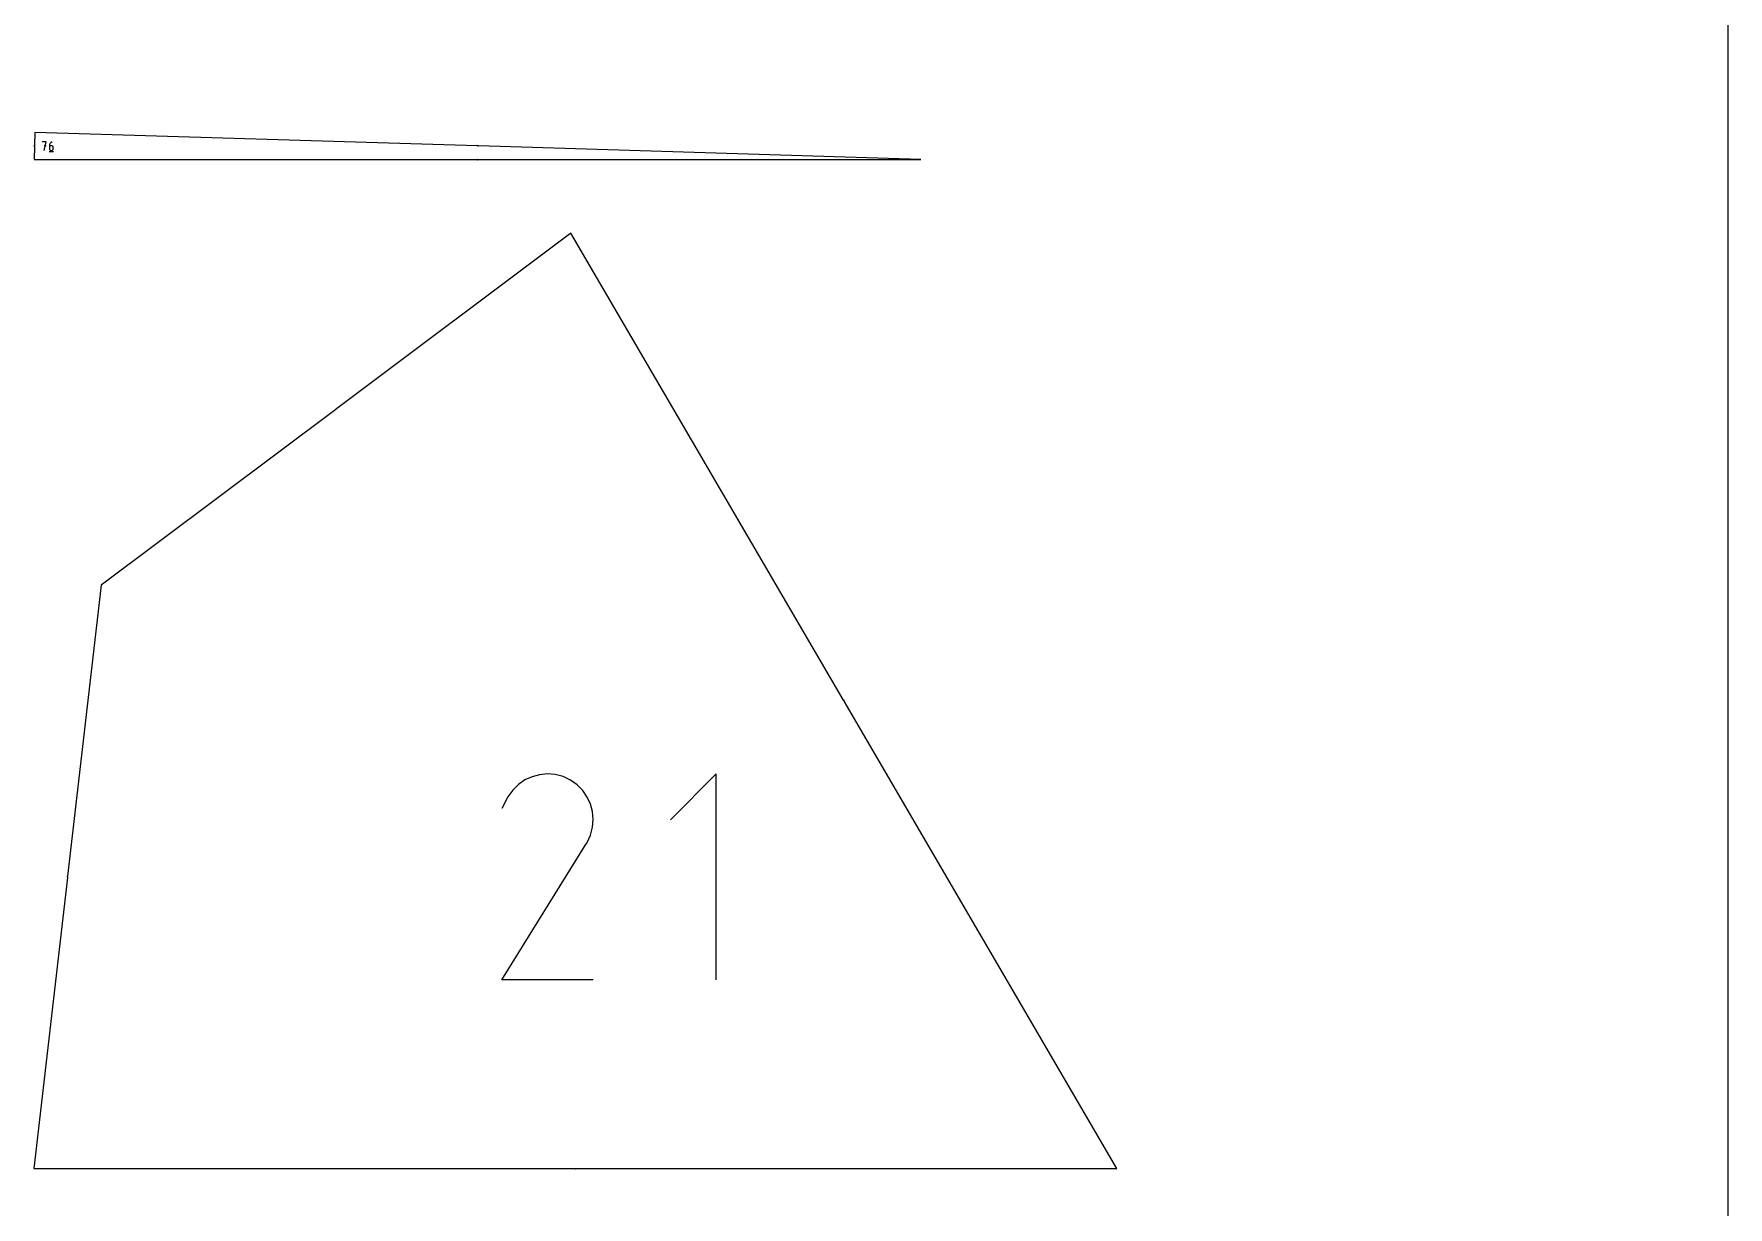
# Model space of a CAD drawing. Extents: x 0 to 200, y 0 to 297.
# Drawn here: x 126.5 to 200, y 63.6 to 114.5 of the extents above; entities that cross this region are included whole.
import ezdxf

# ---------------------------------------------------------------- set-up
doc = ezdxf.new("R2010")
doc.units = 0

msp = doc.modelspace()

# ---------------------------------------------------------------- linework, layer by layer
at = {"layer": 'annotation', "color": 1}
for p, q in [((126.480357, 109.62729), (126.480218, 109.620788)), ((126.49491, 109.623727), (126.480357, 109.62729)), ((126.495166, 109.635713), (126.480544, 109.636025)), ((126.480544, 109.636025), (126.483726, 109.632705)), ((126.486869, 109.627151), (126.486799, 109.6239)), ((126.99355, 109.80891), (126.825116, 109.80891)), ((126.909345, 109.430143), (126.99355, 109.80891)), ((126.99355, 109.640239), (126.909345, 109.640239)), ((127.137462, 109.665841), (127.135599, 109.640239)), ((127.135599, 109.640239), (127.135599, 109.514347)), ((127.219709, 109.640239), (127.135599, 109.640239)), ((127.142898, 109.690439), (127.137462, 109.665841)), ((127.15168, 109.713729), (127.142898, 109.690439)), ((127.163582, 109.735405), (127.15168, 109.713729)), ((127.178377, 109.755163), (127.163582, 109.735405)), ((127.195837, 109.772697), (127.178377, 109.755163)), ((127.215736, 109.787703), (127.195837, 109.772697)), ((127.237847, 109.799876), (127.215736, 109.787703)), ((127.234837, 109.638889), (127.219709, 109.640239)), ((127.249071, 109.634996), (127.234837, 109.638889)), ((127.261942, 109.80891), (127.237847, 109.799876)), ((127.262175, 109.628794), (127.249071, 109.634996)), ((127.261942, 109.80891), (127.261942, 109.80891)), ((127.273913, 109.620518), (127.262175, 109.628794)), ((127.284048, 109.610403), (127.273913, 109.620518)), ((127.292343, 109.598683), (127.284048, 109.610403)), ((127.298561, 109.585595), (127.292343, 109.598683)), ((127.302465, 109.571371), (127.298561, 109.585595)), ((127.303819, 109.556248), (127.302465, 109.571371)), ((145.729126, 109.633873), (145.724199, 109.634023)), ((145.726325, 109.622869), (145.729126, 109.633873)), ((145.728976, 109.62894), (145.726513, 109.629015)), ((145.733018, 109.625131), (145.735738, 109.633672)), ((145.73917, 109.624944), (145.733018, 109.625131)), ((145.737251, 109.622537), (145.737401, 109.627457)), ((127.125065, 109.382797), (127.314449, 109.382797)), ((127.135599, 109.514347), (127.135599, 109.514347)), ((127.135599, 109.514347), (127.136957, 109.499217)), ((127.136957, 109.499217), (127.140872, 109.484974)), ((127.140872, 109.484974), (127.147102, 109.471857)), ((127.147102, 109.471857), (127.155409, 109.460104)), ((127.155409, 109.460104), (127.165554, 109.449953)), ((127.165554, 109.449953), (127.177296, 109.441643)), ((127.177296, 109.441643), (127.190395, 109.435413)), ((127.190395, 109.435413), (127.204613, 109.4315)), ((127.204613, 109.4315), (127.219709, 109.430143)), ((127.219709, 109.430143), (127.234837, 109.4315)), ((127.219709, 109.430143), (127.219709, 109.430143)), ((127.234837, 109.4315), (127.249071, 109.435413)), ((127.249071, 109.435413), (127.262175, 109.441643)), ((127.262175, 109.441643), (127.273913, 109.449953)), ((127.273913, 109.449953), (127.284048, 109.460104)), ((127.284048, 109.460104), (127.292343, 109.471857)), ((127.292343, 109.471857), (127.298561, 109.484974)), ((127.298561, 109.484974), (127.302465, 109.499217)), ((127.302465, 109.499217), (127.303819, 109.514347)), ((127.303819, 109.514347), (127.303819, 109.556248)), ((127.303819, 109.556248), (127.303819, 109.556248)), ((145.717212, 109.050182), (145.711181, 109.050182)), ((145.711562, 109.046474), (145.711519, 109.045992)), ((145.711519, 109.045992), (145.711519, 109.044658)), ((145.711519, 109.044658), (145.711519, 109.044658)), ((145.711519, 109.044658), (145.711562, 109.044176)), ((145.711687, 109.046928), (145.711562, 109.046474)), ((145.711562, 109.044176), (145.711687, 109.043723)), ((145.711885, 109.047346), (145.711687, 109.046928)), ((145.711687, 109.043723), (145.711885, 109.043306)), ((145.712149, 109.04772), (145.711885, 109.047346)), ((145.711885, 109.043306), (145.712149, 109.042933)), ((145.712472, 109.048043), (145.712149, 109.04772)), ((145.712149, 109.042933), (145.712472, 109.042611)), ((145.712845, 109.048308), (145.712472, 109.048043)), ((145.712472, 109.042611), (145.712845, 109.042348)), ((145.713263, 109.048506), (145.712845, 109.048308)), ((145.712845, 109.042348), (145.713263, 109.04215)), ((145.712853, 109.036611), (145.71362, 109.036899)), ((145.712853, 109.036611), (145.712853, 109.036611)), ((145.713716, 109.048631), (145.713263, 109.048506)), ((145.713263, 109.04215), (145.713716, 109.042026)), ((145.71362, 109.036899), (145.714324, 109.037287)), ((145.714198, 109.048674), (145.713716, 109.048631)), ((145.713716, 109.042026), (145.714198, 109.041983)), ((145.714679, 109.048631), (145.714198, 109.048674)), ((145.714198, 109.048674), (145.714198, 109.048674)), ((145.714198, 109.041983), (145.716876, 109.041983)), ((145.714324, 109.037287), (145.714958, 109.037765)), ((145.715131, 109.048506), (145.714679, 109.048631)), ((145.714958, 109.037765), (145.715514, 109.038323)), ((145.715549, 109.048308), (145.715131, 109.048506)), ((145.715514, 109.038323), (145.715985, 109.038952)), ((145.715923, 109.048043), (145.715549, 109.048308)), ((145.716246, 109.04772), (145.715923, 109.048043)), ((145.715985, 109.038952), (145.716364, 109.039643)), ((145.71651, 109.047346), (145.716246, 109.04772)), ((145.716364, 109.039643), (145.716644, 109.040384)), ((145.716709, 109.046928), (145.71651, 109.047346)), ((145.716644, 109.040384), (145.716817, 109.041168)), ((145.716833, 109.046474), (145.716709, 109.046928)), ((145.716817, 109.041168), (145.716876, 109.041983)), ((145.716876, 109.045992), (145.716833, 109.046474)), ((145.716876, 109.041983), (145.716876, 109.045992)), ((145.716876, 109.045992), (145.716876, 109.045992)), ((145.721436, 109.039738), (145.721399, 109.039277)), ((145.721399, 109.039277), (145.721441, 109.038821)), ((145.721401, 109.048674), (145.726758, 109.048674)), ((145.721556, 109.040192), (145.721436, 109.039738)), ((145.721441, 109.038821), (145.721559, 109.038379)), ((145.72176, 109.040631), (145.721556, 109.040192)), ((145.721559, 109.038379), (145.72175, 109.037963)), ((145.72175, 109.037963), (145.722012, 109.037582)), ((145.721765, 109.040641), (145.72176, 109.040631)), ((145.72176, 109.040631), (145.72176, 109.040631)), ((145.72177, 109.04065), (145.721765, 109.040641)), ((145.721775, 109.040659), (145.72177, 109.04065)), ((145.72178, 109.040667), (145.721775, 109.040659)), ((145.721786, 109.040675), (145.72178, 109.040667)), ((145.721791, 109.040683), (145.721786, 109.040675)), ((145.721796, 109.04069), (145.721791, 109.040683)), ((145.721802, 109.040697), (145.721796, 109.04069)), ((145.721808, 109.040705), (145.721802, 109.040697)), ((145.726758, 109.048674), (145.721808, 109.040705)), ((145.721808, 109.040705), (145.721808, 109.040705)), ((145.722012, 109.037582), (145.722341, 109.037246)), ((145.722341, 109.037246), (145.722735, 109.036967)), ((145.722735, 109.036967), (145.722735, 109.036967)), ((145.722735, 109.036967), (145.723175, 109.036765)), ((145.723175, 109.036765), (145.72363, 109.036648)), ((145.72363, 109.036648), (145.724091, 109.036612)), ((145.724091, 109.036612), (145.724547, 109.036654)), ((145.724547, 109.036654), (145.724988, 109.036772)), ((145.724988, 109.036772), (145.725404, 109.036964)), ((145.725404, 109.036964), (145.725785, 109.037226)), ((145.725785, 109.037226), (145.72612, 109.037557)), ((145.72612, 109.037557), (145.726399, 109.037953)), ((145.726399, 109.037953), (145.726751, 109.038627)), ((139.572537, 98.201055), (139.572453, 98.20049)), ((139.572453, 98.20049), (139.57247, 98.199903)), ((139.57247, 98.199903), (139.57262, 98.198992)), ((139.572716, 98.201586), (139.572537, 98.201055)), ((139.57298, 98.202075), (139.572716, 98.201586)), ((139.573322, 98.202511), (139.57298, 98.202075)), ((139.573734, 98.202884), (139.573322, 98.202511)), ((139.574207, 98.203184), (139.573734, 98.202884)), ((139.574735, 98.203401), (139.574207, 98.203184)), ((139.575309, 98.203526), (139.574735, 98.203401)), ((139.575894, 98.203541), (139.575309, 98.203526)), ((139.575309, 98.203526), (139.575309, 98.203526)), ((139.576458, 98.203455), (139.575894, 98.203541)), ((139.576989, 98.203276), (139.576458, 98.203455)), ((139.577477, 98.203011), (139.576989, 98.203276)), ((139.577913, 98.202668), (139.577477, 98.203011)), ((139.578286, 98.202256), (139.577913, 98.202668)), ((139.578585, 98.201782), (139.578286, 98.202256)), ((139.5788, 98.201253), (139.578585, 98.201782)), ((139.578921, 98.200679), (139.5788, 98.201253)), ((139.578923, 98.200666), (139.578921, 98.200679)), ((139.578921, 98.200679), (139.578921, 98.200679)), ((139.578925, 98.200653), (139.578923, 98.200666)), ((139.578926, 98.200641), (139.578925, 98.200653)), ((139.578927, 98.20063), (139.578926, 98.200641)), ((139.578928, 98.200618), (139.578927, 98.20063)), ((139.578928, 98.200607), (139.578928, 98.200618)), ((139.578928, 98.200596), (139.578928, 98.200607)), ((139.578928, 98.200584), (139.578928, 98.200596)), ((139.578928, 98.200573), (139.578928, 98.200584)), ((139.579922, 98.189237), (139.578928, 98.200573)), ((139.578928, 98.200573), (139.578928, 98.200573)), ((139.585122, 98.193135), (139.579922, 98.189237)), ((139.583338, 98.210085), (139.582687, 98.205531)), ((139.592115, 98.198379), (139.583338, 98.210085)), ((161.613037, 85.545014), (161.624803, 85.548777)), ((161.615197, 85.538323), (161.618236, 85.533115)), ((161.617342, 85.537638), (161.617342, 85.537638)), ((161.617342, 85.537638), (161.617974, 85.537121)), ((161.617974, 85.537121), (161.618661, 85.536708)), ((161.618661, 85.536708), (161.619392, 85.536401)), ((161.620165, 85.54607), (161.618814, 85.548386)), ((161.619392, 85.536401), (161.620153, 85.536203)), ((161.620153, 85.536203), (161.620932, 85.536113)), ((161.620932, 85.536113), (161.621718, 85.536133)), ((161.621718, 85.536133), (161.622498, 85.536264)), ((161.624803, 85.548777), (161.6221, 85.553408)), ((161.622318, 85.540987), (161.622278, 85.540531)), ((161.622278, 85.540531), (161.622317, 85.540071)), ((161.622317, 85.540071), (161.622438, 85.539617)), ((161.622435, 85.541429), (161.622318, 85.540987)), ((161.622624, 85.541846), (161.622435, 85.541429)), ((161.622438, 85.539617), (161.622643, 85.53918)), ((161.622498, 85.536264), (161.62326, 85.536509)), ((161.622885, 85.542228), (161.622624, 85.541846)), ((161.622643, 85.53918), (161.623992, 85.536867)), ((161.623214, 85.542564), (161.622885, 85.542228)), ((161.623608, 85.542844), (161.623214, 85.542564)), ((161.62326, 85.536509), (161.623992, 85.536867)), ((161.624766, 85.54352), (161.623608, 85.542844)), ((161.623608, 85.542844), (161.623608, 85.542844)), ((161.623992, 85.536867), (161.627466, 85.538894)), ((161.625204, 85.543725), (161.624766, 85.54352)), ((161.625659, 85.543846), (161.625204, 85.543725)), ((161.626119, 85.543886), (161.625659, 85.543846)), ((161.626576, 85.543846), (161.626119, 85.543886)), ((161.627018, 85.54373), (161.626576, 85.543846)), ((161.627435, 85.54354), (161.627018, 85.54373)), ((161.627817, 85.54328), (161.627435, 85.54354)), ((161.627466, 85.538894), (161.62786, 85.539174)), ((161.627466, 85.538894), (161.627466, 85.538894)), ((161.628152, 85.542952), (161.627817, 85.54328)), ((161.62786, 85.539174), (161.628189, 85.53951)), ((161.628432, 85.542559), (161.628152, 85.542952)), ((161.628189, 85.53951), (161.62845, 85.539892)), ((161.628637, 85.542121), (161.628432, 85.542559)), ((161.628432, 85.542559), (161.628432, 85.542559)), ((161.62845, 85.539892), (161.62864, 85.540309)), ((161.628758, 85.541667), (161.628637, 85.542121)), ((161.62864, 85.540309), (161.628757, 85.54075)), ((161.628757, 85.54075), (161.628797, 85.541206)), ((161.628797, 85.541206), (161.628758, 85.541667)), ((148.749682, 82.367701), (148.411882, 82.336337)), ((149.091064, 82.34083), (148.749682, 82.367701)), ((156.079094, 82.367919), (154.093078, 80.381344)), ((156.079094, 73.434491), (156.079094, 82.367919)), ((147.247382, 81.66771), (147.040648, 81.374559)), ((147.495415, 81.912423), (147.247382, 81.66771)), ((147.777206, 82.106738), (147.495415, 81.912423)), ((148.085209, 82.248696), (147.777206, 82.106738)), ((148.411882, 82.336337), (148.085209, 82.248696)), ((149.428486, 82.253762), (149.091064, 82.34083)), ((149.754403, 82.104539), (149.428486, 82.253762)), ((150.045901, 81.897547), (149.754403, 82.104539)), ((149.754403, 82.104539), (149.754403, 82.104539)), ((150.289624, 81.649158), (150.045901, 81.897547)), ((150.483407, 81.366985), (150.289624, 81.649158)), ((147.040648, 81.374559), (146.780141, 80.874834)), ((150.625082, 81.058641), (150.483407, 81.366985)), ((150.712481, 80.731737), (150.625082, 81.058641)), ((150.743437, 80.393886), (150.712481, 80.731737)), ((150.715784, 80.052703), (150.743437, 80.393886)), ((150.475979, 79.390784), (150.627353, 79.715798)), ((150.627353, 79.715798), (150.715784, 80.052703)), ((146.774539, 73.434418), (150.440684, 79.336442)), ((150.440684, 79.336442), (150.445067, 79.341865)), ((150.440684, 79.336442), (150.440684, 79.336442)), ((150.445067, 79.341865), (150.44927, 79.347334)), ((150.44927, 79.347334), (150.453321, 79.352896)), ((150.453321, 79.352896), (150.457247, 79.358596)), ((150.457247, 79.358596), (150.461076, 79.36448)), ((150.461076, 79.36448), (150.464837, 79.370595)), ((150.464837, 79.370595), (150.468555, 79.376987)), ((150.468555, 79.376987), (150.47226, 79.383701)), ((150.47226, 79.383701), (150.475979, 79.390784)), ((150.475979, 79.390784), (150.475979, 79.390784)), ((127.918782, 77.896986), (127.918474, 77.894325)), ((127.91888, 77.89746), (127.918782, 77.896986)), ((127.919056, 77.897896), (127.91888, 77.89746)), ((127.919301, 77.898287), (127.919056, 77.897896)), ((127.919607, 77.898628), (127.919301, 77.898287)), ((127.919964, 77.898912), (127.919607, 77.898628)), ((127.919902, 77.906792), (127.919892, 77.906334)), ((127.919892, 77.906334), (127.919958, 77.905883)), ((127.919991, 77.907246), (127.919902, 77.906792)), ((127.919958, 77.905883), (127.920101, 77.905447)), ((127.920366, 77.899132), (127.919964, 77.898912)), ((127.92016, 77.907685), (127.919991, 77.907246)), ((127.920101, 77.905447), (127.920318, 77.905039)), ((127.920411, 77.908099), (127.92016, 77.907685)), ((127.920318, 77.905039), (127.920608, 77.904669)), ((127.920802, 77.89928), (127.920366, 77.899132)), ((127.920733, 77.908458), (127.920411, 77.908099)), ((127.920411, 77.908099), (127.920411, 77.908099)), ((127.920608, 77.904669), (127.920969, 77.904346)), ((127.921104, 77.908747), (127.920733, 77.908458)), ((127.921265, 77.899352), (127.920802, 77.89928)), ((127.920969, 77.904346), (127.921599, 77.903919)), ((127.921513, 77.908963), (127.921104, 77.908747)), ((127.921747, 77.89934), (127.921265, 77.899352)), ((127.921949, 77.909105), (127.921513, 77.908963)), ((127.922221, 77.899242), (127.921747, 77.89934)), ((127.921747, 77.89934), (127.921747, 77.89934)), ((127.922401, 77.909172), (127.921949, 77.909105)), ((127.922657, 77.899066), (127.922221, 77.899242)), ((127.922859, 77.909161), (127.922401, 77.909172)), ((127.923049, 77.898821), (127.922657, 77.899066)), ((127.923312, 77.909071), (127.922859, 77.909161)), ((127.923391, 77.898516), (127.923049, 77.898821)), ((127.92375, 77.9089), (127.923312, 77.909071)), ((127.923675, 77.898158), (127.923391, 77.898516)), ((127.923895, 77.897756), (127.923675, 77.898158)), ((127.924163, 77.908646), (127.92375, 77.9089)), ((127.924044, 77.897319), (127.923895, 77.897756)), ((127.924104, 77.896371), (127.92395, 77.895038)), ((127.92395, 77.895038), (127.924104, 77.896371)), ((127.924116, 77.896854), (127.924044, 77.897319)), ((127.924104, 77.896371), (127.924116, 77.896854)), ((127.924202, 77.896844), (127.924104, 77.896371)), ((127.924104, 77.896371), (127.924104, 77.896371)), ((127.924172, 77.90864), (127.924163, 77.908646)), ((127.924163, 77.908646), (127.924163, 77.908646)), ((127.92418, 77.908634), (127.924172, 77.90864)), ((127.924188, 77.908628), (127.92418, 77.908634)), ((127.924196, 77.908622), (127.924188, 77.908628)), ((127.924203, 77.908616), (127.924196, 77.908622)), ((127.924378, 77.89728), (127.924202, 77.896844)), ((127.92421, 77.90861), (127.924203, 77.908616)), ((127.924217, 77.908604), (127.92421, 77.90861)), ((127.924223, 77.908597), (127.924217, 77.908604)), ((127.92423, 77.908591), (127.924223, 77.908597)), ((127.931578, 77.902758), (127.92423, 77.908591)), ((127.92423, 77.908591), (127.92423, 77.908591)), ((127.924623, 77.897672), (127.924378, 77.89728)), ((127.924929, 77.898013), (127.924623, 77.897672)), ((127.925286, 77.898297), (127.924929, 77.898013)), ((127.925688, 77.898516), (127.925286, 77.898297)), ((127.926124, 77.898665), (127.925688, 77.898516)), ((127.926587, 77.898737), (127.926124, 77.898665)), ((127.927069, 77.898725), (127.926587, 77.898737)), ((127.928401, 77.898571), (127.927069, 77.898725)), ((127.927069, 77.898725), (127.927069, 77.898725)), ((127.928873, 77.898473), (127.928401, 77.898571)), ((127.929307, 77.898297), (127.928873, 77.898473)), ((127.929699, 77.898053), (127.929307, 77.898297)), ((127.930039, 77.897747), (127.929699, 77.898053)), ((127.930323, 77.89739), (127.930039, 77.897747)), ((127.930542, 77.896988), (127.930323, 77.89739)), ((127.930443, 77.892941), (127.930751, 77.895602)), ((127.930691, 77.896551), (127.930542, 77.896988)), ((127.930763, 77.896086), (127.930691, 77.896551)), ((127.930751, 77.895602), (127.930763, 77.896086)), ((127.930751, 77.895602), (127.930751, 77.895602)), ((127.932193, 77.90808), (127.931578, 77.902758)), ((150.742088, 73.434418), (146.774539, 73.434418)), ((149.956928, 65.24708), (149.956811, 65.245923)), ((149.956811, 65.245923), (149.956811, 65.244761)), ((149.956811, 65.244761), (149.956928, 65.243603)), ((149.95716, 65.248223), (149.956928, 65.24708)), ((149.956928, 65.243603), (149.95716, 65.242458)), ((149.957509, 65.249344), (149.95716, 65.248223)), ((149.95716, 65.242458), (149.957509, 65.241336)), ((149.957975, 65.250434), (149.957509, 65.249344)), ((149.957509, 65.241336), (149.957975, 65.240244)), ((149.958131, 65.250692), (149.957975, 65.250434)), ((149.957975, 65.250434), (149.957975, 65.250434)), ((149.957975, 65.240244), (149.957975, 65.240244)), ((149.957975, 65.240244), (149.958034, 65.240134)), ((149.958034, 65.240134), (149.958101, 65.240029)), ((149.958101, 65.240029), (149.958176, 65.239929)), ((149.958325, 65.250912), (149.958131, 65.250692)), ((149.958176, 65.239929), (149.958257, 65.239835)), ((149.958257, 65.239835), (149.958345, 65.239747)), ((149.958551, 65.251092), (149.958325, 65.250912)), ((149.958345, 65.239747), (149.958439, 65.239666)), ((149.958439, 65.239666), (149.958538, 65.239593)), ((149.958538, 65.239593), (149.958642, 65.239528)), ((149.958803, 65.25123), (149.958551, 65.251092)), ((149.958642, 65.239528), (149.95875, 65.239471)), ((149.95875, 65.239471), (149.95875, 65.239471)), ((149.95875, 65.239471), (149.959033, 65.239364)), ((149.959074, 65.251323), (149.958803, 65.25123)), ((149.959033, 65.239364), (149.959323, 65.23931)), ((149.959356, 65.251371), (149.959074, 65.251323)), ((149.959323, 65.23931), (149.959613, 65.239307)), ((149.959645, 65.251369), (149.959356, 65.251371)), ((149.959613, 65.239307), (149.959896, 65.239353)), ((149.959933, 65.251317), (149.959645, 65.251369)), ((149.959896, 65.239353), (149.960167, 65.239446)), ((149.960214, 65.251212), (149.959933, 65.251317)), ((149.960167, 65.239446), (149.960419, 65.239584)), ((149.960214, 65.251212), (149.960214, 65.251212)), ((149.960326, 65.251152), (149.960214, 65.251212)), ((149.960433, 65.251085), (149.960326, 65.251152)), ((149.960419, 65.239584), (149.960646, 65.239765)), ((149.960533, 65.251011), (149.960433, 65.251085)), ((149.960628, 65.25093), (149.960533, 65.251011)), ((149.960715, 65.250842), (149.960628, 65.25093)), ((149.960646, 65.239765), (149.96084, 65.239986)), ((149.960796, 65.250749), (149.960715, 65.250842)), ((149.96087, 65.250649), (149.960796, 65.250749)), ((149.96084, 65.239986), (149.960996, 65.240245)), ((149.960937, 65.250544), (149.96087, 65.250649)), ((149.960996, 65.250435), (149.960937, 65.250544)), ((149.961459, 65.249343), (149.960996, 65.250435)), ((149.960996, 65.250435), (149.960996, 65.250435)), ((149.960996, 65.240245), (149.961459, 65.241334)), ((149.960996, 65.240245), (149.960996, 65.240245)), ((149.961806, 65.24822), (149.961459, 65.249343)), ((149.961459, 65.241334), (149.961806, 65.242455)), ((149.962038, 65.247076), (149.961806, 65.24822)), ((149.961806, 65.242455), (149.962038, 65.243599)), ((149.962154, 65.245918), (149.962038, 65.247076)), ((149.962038, 65.243599), (149.962154, 65.244756)), ((149.962154, 65.244756), (149.962154, 65.245918)), ((149.966729, 65.249172), (149.966686, 65.248692)), ((149.966686, 65.248692), (149.966686, 65.247348)), ((149.966686, 65.247348), (149.966686, 65.247348)), ((149.966686, 65.247348), (149.966729, 65.246868)), ((149.966729, 65.242465), (149.966686, 65.241982)), ((149.966686, 65.241982), (149.966686, 65.241982)), ((149.966686, 65.241982), (149.966729, 65.241501)), ((149.966854, 65.249625), (149.966729, 65.249172)), ((149.966729, 65.246868), (149.966854, 65.246415)), ((149.966854, 65.242919), (149.966729, 65.242465)), ((149.966729, 65.241501), (149.966854, 65.241049)), ((149.967052, 65.250042), (149.966854, 65.249625)), ((149.966854, 65.246415), (149.967052, 65.245998)), ((149.967052, 65.243338), (149.966854, 65.242919)), ((149.966854, 65.241049), (149.967052, 65.240631)), ((149.967317, 65.250416), (149.967052, 65.250042)), ((149.967052, 65.245998), (149.967317, 65.245624)), ((149.967317, 65.243713), (149.967052, 65.243338)), ((149.967052, 65.240631), (149.967317, 65.240257)), ((149.96764, 65.25074), (149.967317, 65.250416)), ((149.967317, 65.245624), (149.96764, 65.2453)), ((149.96764, 65.244036), (149.967317, 65.243713)), ((149.967317, 65.240257), (149.96764, 65.239934)), ((149.968014, 65.251004), (149.96764, 65.25074)), ((149.96764, 65.2453), (149.968014, 65.245036)), ((149.968014, 65.244302), (149.96764, 65.244036)), ((149.96764, 65.239934), (149.968014, 65.239669)), ((149.968432, 65.251203), (149.968014, 65.251004)), ((149.968014, 65.245036), (149.968432, 65.244837)), ((149.968432, 65.244501), (149.968014, 65.244302)), ((149.968014, 65.239669), (149.968432, 65.239471)), ((149.968886, 65.251328), (149.968432, 65.251203)), ((149.968432, 65.244837), (149.968886, 65.244712)), ((149.968886, 65.244625), (149.968432, 65.244501)), ((149.968432, 65.239471), (149.968886, 65.239346)), ((149.969369, 65.251371), (149.968886, 65.251328)), ((149.968886, 65.244712), (149.969369, 65.244669)), ((149.969369, 65.244669), (149.968886, 65.244625)), ((149.968886, 65.239346), (149.969369, 65.239302)), ((149.972052, 65.251371), (149.969369, 65.251371)), ((149.969369, 65.251371), (149.969369, 65.251371)), ((149.969369, 65.244669), (149.970712, 65.244669)), ((149.970712, 65.244669), (149.969369, 65.244669)), ((149.969369, 65.244669), (149.969369, 65.244669)), ((149.969369, 65.239302), (149.972052, 65.239302))]:
    msp.add_line(p, q, dxfattribs=at)
at = {"layer": 'boundary', "color": 5}
for p, q in [((126.488235, 109.653646), (126.462298, 109.628794)), ((126.462298, 109.628794), (126.48715, 109.602858)), ((126.48715, 109.602858), (126.475181, 109.042643)), ((126.500203, 110.213861), (126.488235, 109.653646)), ((145.70626, 109.629025), (126.500203, 110.213861)), ((145.732422, 109.65364), (145.70626, 109.629025)), ((145.757037, 109.627479), (145.732422, 109.65364)), ((164.963094, 109.042643), (145.757037, 109.627479)), ((126.475181, 109.042643), (145.693738, 109.042643)), ((145.693738, 109.042643), (145.719138, 109.017243)), ((145.719138, 109.017243), (145.744538, 109.042643)), ((145.744538, 109.042643), (164.963094, 109.042643)), ((149.774906, 105.842243), (139.601953, 98.214899)), ((161.607932, 85.565724), (149.774906, 105.842243)), ((139.561309, 98.184425), (129.388356, 90.55708)), ((139.566394, 98.219984), (139.561309, 98.184425)), ((139.601953, 98.214899), (139.566394, 98.219984)), ((129.388356, 90.55708), (127.928244, 77.926437)), ((161.642672, 85.556589), (161.607932, 85.565724)), ((161.633537, 85.521849), (161.642672, 85.556589)), ((173.466563, 65.24533), (161.633537, 85.521849)), ((127.92241, 77.875973), (126.462298, 65.24533)), ((127.928244, 77.926437), (127.900095, 77.904122)), ((127.900095, 77.904122), (127.92241, 77.875973)), ((126.462298, 65.24533), (149.939031, 65.24533)), ((149.939031, 65.24533), (149.964431, 65.21993)), ((149.964431, 65.21993), (149.989831, 65.24533)), ((149.989831, 65.24533), (173.466563, 65.24533))]:
    msp.add_line(p, q, dxfattribs=at)
at = {"layer": 'frame', "color": 5}
msp.add_line((200, 0), (200, 296.926), dxfattribs=at)

doc.saveas('drawing.dxf')
